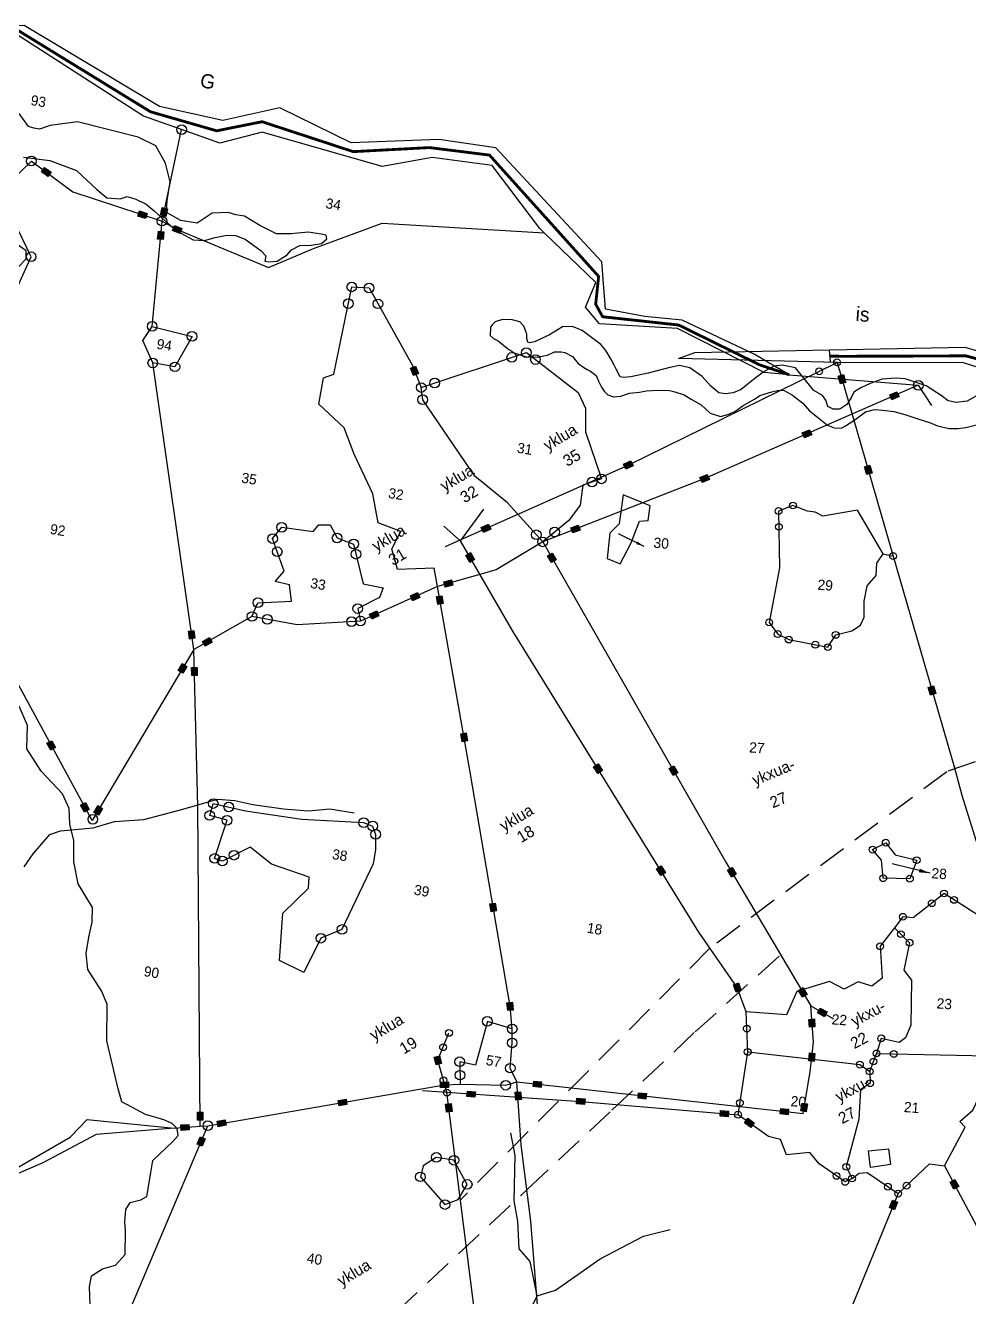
# Model space of a CAD drawing. Header units: metres. Extents: x 317818 to 324787, y 1863824 to 1868617.
# Drawn here: x 321209 to 322096, y 1866938 to 1868132 of the extents above; entities that cross this region are included whole.
import ezdxf

# ---------------------------------------------------------------- set-up
doc = ezdxf.new("R2010")
doc.units = ezdxf.units.M
doc.linetypes.add('DASHDOT', pattern=[1, 0.5, -0.25, 0, -0.25])
doc.linetypes.add('DASHED', pattern=[0.75, 0.5, -0.25])
for name, color, linetype in [('LINE_FOOTPATH', 1, 'DASHED'), ('LINE_WATER', 4, 'Continuous'), ('OFF', 1, 'Continuous'), ('OTHERS', 1, 'Continuous'), ('POLY_HATCH', 12, 'Continuous'), ('POLY_PARCEL', 6, 'Continuous'), ('POLY_WATER', 4, 'Continuous'), ('SYM_ARROW', 1, 'Continuous'), ('SYM_STONE', 1, 'Continuous'), ('TEXT_MAPOUT', 7, 'Continuous'), ('TEXT_PARCEL', 7, 'Continuous'), ('V_BOUND_STREAM_LINE', 7, 'DASHDOT')]:
    doc.layers.add(name, color=color, linetype=linetype)
doc.styles.add('TEXT_MAP', font='')
doc.styles.get('TEXT_MAP').set_extended_font_data('Kruti Dev 050')
doc.dimstyles.get("Standard").update_dxf_attribs({"dimtxt": 0.18, "dimasz": 0.18, "dimexe": 0.18, "dimexo": 0.0625, "dimgap": 0.09, "dimtad": 0, "dimtih": 1, "dimtoh": 1, "dimdec": 4, "dimzin": 0, "dimdsep": 46, "dimtxsty": 'Standard', "dimcen": 0.09, "dimadec": 0, "dimazin": 0, "dimtfac": 1, "dimtdec": 4, "dimtofl": 0, "dimtmove": 0, "dimatfit": 3, "dimfxl": 1, "dimtolj": 1, "dimtzin": 0, "dimarcsym": 0})

# ---------------------------------------------------------------- blocks, each defined once
blk = doc.blocks.new('STONE')
blk.add_circle((0, 0), 0.851)
blk = doc.blocks.new('STONESQUAREFILLED')
blk.add_hatch(color=256).paths.add_polyline_path([(0.7, -0.48), (0.7, 0.48), (-0.7, 0.48), (-0.7, -0.48)])
blk.add_lwpolyline([(-0.7, 0.48), (0.7, 0.48), (0.7, -0.48), (-0.7, -0.48)], close=True)
blk = doc.blocks.new('155')
at = {"layer": 'LINE_FOOTPATH', "ltscale": 10}
blk.add_lwpolyline([(675.56, 240.78), (686.79, 247.06), (686.79, 247.06), (702.68, 258.64), (708.26, 263.82), (720.59, 279.68), (730.97, 291.78), (750.36, 316.91), (762.87, 333.04), (775.15, 349.05), (787.91, 364.91)], dxfattribs=at)
at = {"layer": 'LINE_WATER'}
blk.add_lwpolyline([(653.42, 358.92), (654.62, 361.47), (656.98, 365.32), (658.79, 366.25), (664.39, 367.71), (667.91, 369.41), (672.97, 370.56), (678.87, 373.19), (685.32, 376.19), (688.3, 376.42), (691.58, 376.27), (697.03, 376.35), (701.47, 376.73), (705.14, 377.66), (709.5, 377.66)], dxfattribs=at)
at = {"layer": 'POLY_HATCH'}
for points in [[(677.3, 284.36), (676.71, 287.49), (676.71, 289.45), (678.47, 291.01), (680.63, 291.99), (682, 294.15), (681.41, 298.26), (681.02, 299.82), (680.83, 301.98), (681.41, 303.35), (683.18, 304.13), (684.17, 304.85), (684.17, 306.61), (684.17, 309.15), (684.17, 311.31), (687.11, 315.22), (687.89, 316.4), (687.5, 317.57), (686.52, 318.35), (684.95, 318.75), (681.62, 319.14), (677.11, 320.7), (676.13, 322.86), (672.79, 330.88), (671.81, 337.34), (670.41, 339.47), (667.47, 342.8), (666.69, 345.54), (666.69, 348.47), (666.88, 351.21), (666.49, 353.76), (663.35, 357.48), (661.98, 361.2), (661.39, 364.92), (660.21, 367.66), (659.63, 370.4), (658.06, 372.75), (653.74, 376.08), (650.6, 379.6), (650.02, 383.71), (648.06, 386.84)], [(635.44, 463.34), (636.62, 465.1), (636.42, 466.47), (634.85, 467.25)], [(633.29, 482.72), (637.99, 482.91), (642.9, 481.93), (647.01, 479.19), (648.98, 478.02), (651.33, 478.21), (652.51, 478.8), (654.07, 478.61), (656.04, 478.02), (657.6, 477.04), (659.17, 476.06), (660.94, 474.89), (662.9, 473.91), (665.25, 473.12), (667.21, 473.32), (668.98, 474.1), (670.94, 474.89), (672.51, 475.08), (674.27, 474.69), (677.41, 473.12), (678.39, 472.34), (678.33, 471.39), (679.11, 471.39), (680.49, 471.78), (682.06, 473.15), (682.64, 474.13), (684.02, 475.11), (685.98, 475.5), (687.74, 476.09), (688.53, 477.06), (688.33, 477.65), (687.43, 477.69), (685.08, 477.69), (682.14, 476.91), (679.59, 476.51), (676.45, 477.49), (673.51, 478.67), (671.94, 478.67), (670.57, 478.86), (667.82, 478.28), (665.47, 476.12), (662.53, 476.12), (659.78, 477.1), (659.59, 479.26), (659.59, 482.58), (658.21, 485.72), (656.06, 488.46), (652.72, 489.44), (641.74, 490.41), (637.03, 489.04), (635.27, 488.07), (634.29, 488.07), (633.31, 488.26), (631.34, 490.22)]]:
    blk.add_lwpolyline(points, dxfattribs=at)
at = {"layer": 'POLY_PARCEL'}
for points in [[(659.27, 475.49), (660.1, 492.01)], [(659.27, 475.49), (662.16, 474.45), (679.15, 470.43), (686.44, 475), (697.72, 481.34), (726.27, 484.26)], [(630.69, 437.4), (628.69, 438.82), (622.81, 445.77), (629.07, 449.06), (634.52, 454.69), (637.44, 465.58), (630.08, 476.04), (634.78, 482.29), (642.86, 478.11), (659.27, 475.49)], [(660.52, 456.85), (659.27, 475.49)], [(717.63, 419.48), (716.54, 422.6), (710.16, 421.37), (708.6, 424.79), (709.71, 428.06), (705.47, 428.95), (703.76, 433.86), (699.37, 440.25), (696.91, 444.56), (691.77, 447.97), (691.85, 452.73), (693.56, 453.62), (694.23, 469.37), (697.28, 469.67), (707.03, 457.34), (709.19, 453.77)], [(795.84, 468.18), (761.21, 445.9), (734.74, 430.27)], [(773.01, 466.39), (795.84, 468.18)], [(795.84, 468.18), (798.7, 465.03)], [(709.19, 453.77), (726.54, 462.83), (736.73, 457.34), (738.45, 454.81), (739.12, 450.65), (743.21, 442.92), (740.16, 441.29), (740.23, 437.72), (738.67, 434.75), (734.74, 430.27)], [(661.66, 450.49), (659.27, 454.13), (660.52, 456.85)], [(660.52, 456.85), (667.76, 456.23), (665.63, 450.43), (661.66, 450.49)], [(734.74, 430.27), (727.5, 436.09), (721.03, 439.8), (709.79, 451.69), (709.19, 453.77)], [(676.91, 401.64), (661.66, 450.49)], [(734.74, 430.27), (727.43, 424.05), (717.63, 419.48)], [(734.74, 430.27), (775.73, 379.55), (794.59, 356.89)], [(686.12, 409.04), (686.78, 411.62), (692.58, 412.81), (691.77, 415.64), (689.16, 415.78), (690.43, 417.87), (687.52, 423.22), (688.79, 425.44), (694.37, 425.59), (695.19, 426.93), (697.2, 427.23), (698.76, 425.15), (701.81, 424.55), (704.57, 417.87), (708.22, 417.72), (707.84, 415.93), (704.35, 413.41), (705.18, 411.3)], [(717.63, 419.48), (705.18, 411.3)], [(743.16, 344.43), (742.15, 348.29), (728.6, 388.06), (717.63, 419.48)], [(705.18, 411.3), (694.23, 408.89), (686.12, 409.04)], [(686.12, 409.04), (676.91, 401.64)], [(676.91, 401.64), (663.98, 368.93), (641.34, 398.17)], [(691.48, 318.63), (682.03, 374.37), (676.91, 401.64)], [(794.59, 356.89), (798.92, 355.26)], [(796.31, 337.85), (796.37, 345.36), (796.1, 350.59), (794.59, 356.89)], [(743.16, 344.43), (738.62, 345.04), (737.78, 337.06), (734.93, 337.21), (735.64, 333.31)], [(745.48, 335.3), (743.93, 337.52), (743.55, 341.99), (743.16, 344.43)], [(745.48, 335.3), (796.31, 337.85)], [(735.64, 333.31), (743.63, 334.41), (745.48, 335.3)], [(759.09, 281.8), (751.82, 311.39), (747.98, 324.42), (745.48, 335.3)], [(692.79, 318.94), (732.93, 332.76), (735.64, 333.31)], [(673.78, 259.54), (677.94, 268.74), (682.1, 275.18), (692.79, 318.94)], [(687, 317.56), (691.48, 318.63)], [(691.48, 318.63), (692.79, 318.94)]]:
    blk.add_lwpolyline(points, dxfattribs=at)
for points in [[(714.24, 369.33), (710.66, 356.97), (707.22, 354.85), (705.2, 348.41), (700.65, 349.79), (699.9, 358.18), (703.65, 363.24), (703.47, 365.2), (696.51, 366.35), (692.3, 368.76), (687.87, 365.54), (686.43, 365.77), (687.52, 372.78), (684.36, 373.13), (684.64, 375.31), (690.46, 374.97), (700.54, 375.08), (711.42, 376.23), (713.09, 375.89), (713.84, 374.51), (714.24, 371.86)], [(731.32, 316.02), (736.39, 311.88), (738.55, 313.11), (739.7, 316.02), (736.7, 319.86), (733.55, 319.86), (731.47, 318.02)]]:
    blk.add_lwpolyline(points, close=True, dxfattribs=at)
at = {"layer": 'POLY_WATER'}
for points in [[(773.01, 466.39), (766.34, 468.98), (752.79, 472.87), (746.18, 472.47), (739.1, 472.63), (737.17, 480.8), (715.45, 497.72), (705.28, 497.57), (690.06, 494.46), (676.63, 498.56), (667.06, 494.75), (655.6, 495.4), (629.67, 505.74), (605.63, 500.94), (593.08, 489.8), (581.33, 463.52), (569.93, 454.52), (563.63, 447.93), (558.52, 437.79), (548.31, 410.96)], [(660.1, 492.01), (653.06, 493.3), (628.56, 503.98), (605.31, 497.72), (596.09, 488.51), (591.61, 480.88), (585.39, 464.68)], [(726.27, 484.26), (725.38, 484.88), (715.31, 494.51), (704.61, 494.24), (696.12, 491.25), (674.25, 493.82), (667.14, 490.72), (660.1, 492.01)], [(773.01, 466.39), (768.59, 466.04), (752.26, 471.31), (738.5, 469.89), (735.6, 472.46), (736.71, 477.04), (726.27, 484.26)], [(687, 317.56), (673.56, 314.24), (665.06, 307.79), (649.82, 298.13), (646.65, 296.06)], [(647.11, 300.26), (653.43, 304.23), (660.99, 306.46), (669.1, 313.07), (671.56, 316.63), (687, 317.56)]]:
    blk.add_lwpolyline(points, dxfattribs=at)
at = {"layer": 'V_BOUND_STREAM_LINE', "ltscale": 10, "const_width": 0.5}
blk.add_lwpolyline([(773.01, 466.39), (767.53, 467.29), (752.35, 471.94), (738.84, 471.24), (737.27, 473.24), (737, 478.17), (714.54, 496.25), (703.85, 495.87), (690.67, 493.01), (673.91, 495.66), (666.26, 492.79), (654.16, 494.25), (628.51, 504.81), (604.69, 498.58), (594.12, 488.57), (581.97, 462.58), (565.2, 447.68), (558.26, 432.52), (552.95, 411.3), (549.73, 404.4), (540.91, 403.73), (523.17, 409.31), (500.08, 420.45), (467.61, 419.34)], dxfattribs=at)
at = {"layer": 'SYM_STONE'}
for p in [(660.1, 492.01), (659.27, 475.49), (694.23, 469.37), (697.28, 469.67), (699.27, 467.15), (694.1, 466.36), (726.54, 462.83), (724.14, 461.58), (728.33, 461.87), (660.52, 456.85), (667.76, 456.23), (709.19, 453.77), (711.41, 454.93), (709.79, 451.69), (661.66, 450.49), (665.63, 450.43), (743.21, 442.92), (741.67, 442.1), (733.43, 431.32), (736.54, 432.33), (734.74, 430.27), (688.79, 425.44), (698.76, 425.15), (701.81, 424.55), (687.52, 423.22), (702.52, 422.85), (688.7, 421.05), (704.35, 413.41), (686.78, 411.62), (703.63, 410.96), (705.18, 411.3), (686.12, 409.04), (688.89, 408.99), (684.64, 375.31), (687.45, 375.15), (711.42, 376.23), (713.09, 375.89), (684.36, 373.13), (687.52, 372.78), (713.84, 374.51), (686.43, 365.77), (689.71, 366.88), (687.87, 365.54), (710.66, 356.97), (707.22, 354.85), (738.62, 345.04), (743.16, 344.43), (743.55, 341.99), (734.93, 337.21), (743.93, 337.52), (735.35, 334.88), (743.63, 334.41), (692.79, 318.94), (733.55, 319.86), (736.7, 319.86), (731.32, 316.02), (739.7, 316.02), (736.39, 311.88)]:
    blk.add_blockref('STONE', p, dxfattribs=at)
at = {"layer": 'SYM_STONE', "ltscale": 10}
for p in [(634.78, 482.29), (795.84, 468.18), (637.44, 465.58), (664.08, 369.17)]:
    blk.add_blockref('STONE', p, dxfattribs=at)
for p, rotation in [((637.68, 480.79), 332.6743392717184), ((791.98, 465.69), 32.75237582821742), ((777.8, 456.58), 32.75237582821531), ((792.84, 359), 309.7608497235054), ((796.79, 356.06), 339.3387770905539), ((795.3, 353.9), 283.4528492113188), ((796.23, 347.95), 93.0182291114215), ((796.32, 338.96), 89.53720748287175), ((792.98, 337.68), 2.873178997925074)]:
    blk.add_blockref('STONESQUAREFILLED', p, dxfattribs=dict(at, rotation=rotation))
at = {"layer": 'SYM_STONE'}
for p, rotation in [((659.35, 477.14), 87.1363413527331), ((655.67, 476.06), 350.9193417877088), ((662.16, 474.45), 346.6663713500509), ((659.44, 472.97), 273.8442260457235), ((707.55, 456.48), 301.1851572810249), ((761.21, 445.9), 32.75237582821627), ((740.1, 433.44), 30.56097394020988), ((736.78, 427.74), 308.9504467225024), ((719.46, 420.34), 24.9637425189061), ((714.02, 417.11), 33.32209163932117), ((718.42, 417.21), 289.2552988145454), ((707.4, 412.76), 33.32209163932632), ((676.13, 404.15), 107.3381320626579), ((679.04, 403.35), 38.81675645378635), ((675.48, 398.02), 248.423954079476), ((677.63, 397.81), 280.6385623803102), ((726.55, 393.95), 289.2552988145449), ((764.02, 394.04), 308.9504467225043), ((654.73, 380.87), 307.7447090473161), ((777.06, 377.96), 309.7608497235037), ((662.36, 371.01), 307.7447090473163), ((664.75, 370.87), 68.42395407947497), ((736.43, 365.09), 288.8098371320847), ((742.15, 348.29), 284.6739184844877), ((749.12, 335.48), 2.873178997924518), ((767.74, 336.41), 2.873178997923437), ((732.93, 332.76), 11.43717083732116), ((746.11, 332.9), 284.8583649806095), ((715.64, 326.81), 18.99349058031668), ((691.18, 320.39), 99.61804509334671), ((695.14, 319.75), 18.99349058031722), ((688.86, 318.01), 13.37655807906749), ((692.06, 315.99), 256.2713300582886)]:
    blk.add_blockref('STONESQUAREFILLED', p, dxfattribs=dict(at, rotation=rotation))
at = {"layer": 'TEXT_MAPOUT', "ltscale": 10, "style": 'TEXT_MAP'}
blk.add_text('G', height=2.5, dxfattribs=at).set_placement((662, 499.93))
at = {"layer": 'TEXT_MAPOUT', "style": 'TEXT_MAP'}
for s, p in [('ykxua-', (778.67, 393.68)), ('27', (782.41, 390.26))]:
    blk.add_text(s, height=2, rotation=31.9586, dxfattribs=at).set_placement(p)
at = {"layer": 'TEXT_MAPOUT', "ltscale": 10, "style": 'TEXT_MAP'}
for s, p in [('ykxu-', (802.88, 354.44)), ('22', (803.43, 350.53)), ('ykxu-', (802.27, 340.81)), ('27', (803.43, 337.09))]:
    blk.add_text(s, height=2, rotation=37.5185, dxfattribs=at).set_placement(p)
at = {"layer": 'TEXT_PARCEL', "style": 'TEXT_MAP'}
for s, p in [('93', (632.98, 492.03)), ('34', (687.35, 482.37)), ('94', (661.83, 453.06)), ('31', (727.65, 445.1)), ('32', (706.46, 433.58)), ('35', (680.41, 432.11)), ('92', (648.46, 417.76)), ('33', (695.41, 415.67)), ('38', (706.85, 368.99)), ('39', (722.14, 365.07)), ('18', (753.39, 363.33)), ('90', (677.3, 343.24)), ('57', (739.5, 337.4)), ('40', (713.84, 297.81))]:
    blk.add_text(s, height=1.8, dxfattribs=at).set_placement(p)
blk = doc.blocks.new('TEXTARROW')
blk.add_leader([(0.04, -0.01), (8.68, -0.01)], dimstyle='Standard', override={"dimtxt": 2.5, "dimasz": 2.5, "dimexe": 1.25, "dimexo": 0.625, "dimgap": 0.625, "dimtad": 1, "dimtih": 0, "dimtoh": 0, "dimzin": 8, "dimcen": 2.5, "dimtofl": 1})
blk = doc.blocks.new('222')
at = {"layer": 'LINE_FOOTPATH', "ltscale": 10}
blk.add_lwpolyline([(366.41, 431.45), (325.15, 429.36), (306.74, 431.82), (254.88, 436.03), (246.15, 433.89), (222.6, 426.97), (183.37, 410.13), (144.46, 376.43), (104.34, 329.49)], dxfattribs=at)
at = {"layer": 'LINE_WATER'}
for points in [[(157.89, 479.78), (157.56, 481.94)], [(118.88, 313.8), (117.26, 319.69), (115.19, 321.75), (114.6, 326.54), (113.71, 330.01), (113.27, 337.89), (112.24, 341.8)], [(109.28, 289.78), (113.12, 297.29), (114.75, 302.01), (115.48, 305.32), (118.88, 313.8), (121.98, 315.05), (129.36, 321.02), (136.6, 325.51), (141.17, 327.06)]]:
    blk.add_lwpolyline(points, dxfattribs=at)
at = {"layer": 'OFF'}
blk.add_lwpolyline([(131.42, 478.47), (134.18, 479.76)], dxfattribs=at)
at = {"layer": 'OTHERS'}
blk.add_lwpolyline([(174.58, 343.26), (178.04, 343.84), (178.62, 341.15), (175.16, 340.38)], close=True, dxfattribs=at)
at = {"layer": 'POLY_HATCH'}
blk.add_lwpolyline([(183.57, 475.73), (182.11, 474.76), (180.27, 474.37), (178.82, 474.57), (177.56, 475.44), (174.84, 476.89), (171.07, 477.86), (169.52, 477.86), (167.09, 477.48), (165.06, 476.6), (163.51, 475.73), (162.34, 474.86), (161.95, 473.89), (161.27, 472.63), (160.11, 471.76), (158.95, 471.67), (157.98, 472.05), (157.59, 473.12), (156.91, 473.89), (155.36, 474.67), (154, 476.12), (152.64, 477.57), (151.87, 478.35), (149.54, 478.64), (148.08, 478.35), (146.34, 477.18), (144.49, 475.54), (142.75, 473.89), (141.39, 473.22), (140.03, 472.92), (138.87, 473.02), (137.41, 474.09), (135.77, 475.64), (133.53, 476.99), (131.69, 477.28), (130.04, 476.8), (126.36, 475.54), (123.38, 474.67), (122.12, 474.48), (121.54, 474.57), (120.76, 475.83), (120.37, 476.51), (119.69, 477.57), (118.72, 478.93), (117.75, 479.9), (114.36, 482.12), (112.61, 482.71), (110.87, 482.51), (108.73, 480.96), (106.21, 479.51), (105.34, 479.32), (105.05, 479.41), (104.85, 479.99), (104.76, 480.77), (104.17, 482.12), (103.4, 482.8), (102.04, 483.09), (100.39, 483), (99.13, 482.51), (98.64, 481.93), (98.35, 481.54), (98.45, 480.09), (99.03, 479.61), (99.91, 479.22), (101.55, 478.06), (102.82, 477.38), (105.14, 476.8), (107.08, 476.99), (108.64, 477.38), (109.8, 478.06), (110.96, 478.16), (111.64, 478.06), (113, 477.48), (114.07, 476.32), (115.13, 475.73), (115.81, 475.35), (116.3, 475.15), (117.36, 474.48), (117.85, 473.51), (118.43, 472.54), (118.92, 471.86), (119.6, 471.28), (120.66, 470.99), (121.92, 471.18), (123.38, 471.86), (125.12, 472.15), (126.29, 472.44), (128.23, 472.73), (130.26, 472.83), (131.23, 472.64), (132.88, 472.25), (134.14, 471.57), (135.99, 470.7), (137.62, 469.41), (139.47, 468.92), (140.73, 469.41), (141.89, 469.99), (143.25, 471.15), (145.19, 472.41), (146.06, 473.09), (148.1, 473.86), (149.26, 474.25), (150.23, 474.25), (151.69, 473.57), (153.63, 472.31), (154.89, 471.05), (156.34, 470.08), (158.19, 468.83), (159.35, 468.44), (160.61, 468.44), (161.29, 468.92), (162.84, 470.08), (164.59, 471.63), (166.14, 472.12), (167.6, 472.12), (169.54, 472.02), (171.48, 471.63), (173.8, 471.05), (175.84, 470.57), (177.3, 470.08), (179.33, 469.79), (180.88, 469.89), (182.24, 470.18), (184.08, 470.76)], dxfattribs=at)
at = {"layer": 'POLY_PARCEL'}
for points in [[(96.11, 444.33), (124.08, 459.33), (159.05, 479.84)], [(159.05, 479.84), (171.26, 446.91)], [(169.52, 447.14), (164.48, 454.41), (158.56, 452.93), (157.14, 453.53), (155.83, 453.59), (153.2, 454.41), (150.78, 453.26)], [(150.78, 453.26), (151.66, 443.42), (150.57, 433.79), (152.21, 431.88), (154.18, 431.06), (161.08, 430.24), (162.29, 432.48), (165.03, 433.41), (166.45, 434.45), (167, 435.92), (166.78, 438.71), (167.11, 441.39), (168.54, 443.31), (168.54, 445.44), (169.52, 447.14)], [(96.11, 444.33), (99.55, 449.81)], [(95.72, 444.13), (92.82, 446.36)], [(169.52, 447.14), (171.26, 446.91)], [(171.26, 446.91), (184.61, 410.89), (186.23, 406.24), (195.45, 382.99)], [(93.35, 442.85), (95.72, 444.13)], [(95.72, 444.13), (96.11, 444.33)], [(95.89, 443.99), (95.72, 444.13)], [(95.89, 443.99), (96.11, 444.33)], [(151.56, 365.81), (149.72, 369.93), (142.34, 379.05), (106.17, 429.01), (95.89, 443.99)], [(195.45, 382.99), (184.43, 388.93), (179.38, 384.3), (177.58, 384.35), (176.25, 382.33)], [(176.25, 382.33), (174, 378.93), (174.74, 373.41), (173.05, 371.89), (170.63, 372.47), (168.31, 371.05), (165.68, 372.15), (160.09, 369.99), (158.62, 365.84), (151.56, 365.81)], [(176.25, 382.33), (179.06, 379.93), (178.43, 375.1), (179.9, 373.46), (180.32, 365.63), (179.59, 363.37), (178.53, 362.47), (175.37, 362.95), (174.74, 360.27)], [(152.35, 358.89), (151.56, 365.81)], [(174.74, 360.27), (194.13, 361.26)], [(188.02, 341.6), (191.07, 348.59), (190.12, 349.49), (192.23, 351.64), (194.97, 358.74), (194.13, 361.26)], [(173.79, 357.06), (174.74, 360.27)], [(100.6, 348.01), (98.62, 353.46), (100.2, 358.37)], [(151.47, 347.85), (152.35, 358.89)], [(152.35, 358.89), (172, 358.11), (173.79, 357.06)], [(173.79, 357.06), (174, 355.01), (172.42, 353.74), (172.53, 348.64), (170.95, 340.18), (172.1, 338.23)], [(96.33, 348.02), (100.6, 348.01)], [(100.6, 348.01), (123.98, 348.16), (151.47, 347.85)], [(100.61, 347.96), (100.6, 348.01)], [(111.77, 292.66), (100.61, 347.96)], [(172.1, 338.23), (170.95, 337.55), (166.2, 340.34), (164.41, 342.18), (160.41, 341.49), (159.14, 344.07), (157.04, 344.44), (151.47, 347.85)], [(180.3, 336.19), (185.38, 341.75), (188.02, 341.6)], [(188.02, 341.6), (238.62, 261.48)], [(172.1, 338.23), (173.26, 339.23), (174.63, 339.44), (180.3, 336.19)], [(180.3, 336.19), (160.47, 275.37), (152.26, 251.17)]]:
    blk.add_lwpolyline(points, dxfattribs=at)
for points in [[(123.6, 454.09), (123.25, 449.01), (121.76, 447.26), (121.58, 442.83), (123.95, 442.08), (125.53, 445.72), (126.76, 449.71), (128.25, 449.93), (128.43, 452.51)], [(173.66, 397), (175.45, 395.01), (179.25, 394.37), (178.3, 391.06), (173.66, 390.8), (173.14, 393.9), (171.45, 395.64)]]:
    blk.add_lwpolyline(points, close=True, dxfattribs=at)
at = {"layer": 'POLY_WATER'}
for points in [[(157.56, 481.94), (181.01, 484.13), (198.19, 480.57)], [(134.18, 479.76), (157.56, 481.94)], [(207.34, 478.28), (195.52, 477.9), (181.01, 481.38), (159.05, 479.84)], [(159.05, 479.84), (131.42, 478.47)]]:
    blk.add_lwpolyline(points, dxfattribs=at)
at = {"layer": 'V_BOUND_STREAM_LINE', "ltscale": 10, "const_width": 0.5}
blk.add_lwpolyline([(157.73, 480.83), (159.99, 480.97), (181.32, 482.62), (196.72, 479.71)], dxfattribs=at)
at = {"layer": 'SYM_ARROW'}
for p, xscale, yscale, zscale, rotation in [((127.92, 445.37), 0.5767211089446391, 0.5767211089446391, 0.5767211089446391, 158.2276742913868), ((181.81, 392.26), 0.7925569784932922, 0.7925569784932922, 0.7925569784932922, 170.55132036813)]:
    blk.add_blockref('TEXTARROW', p, dxfattribs=dict(at, xscale=xscale, yscale=yscale, zscale=zscale, rotation=rotation))
at = {"layer": 'SYM_STONE', "xscale": 0.7, "yscale": 0.7, "zscale": 0.7}
for p in [(159.05, 479.84), (156.04, 478.07), (153.2, 454.41), (150.78, 453.26), (151.03, 450.52), (171.26, 446.91), (150.57, 433.79), (152.21, 431.88), (162.29, 432.48), (154.18, 431.06), (158.87, 430.5), (161.08, 430.24), (173.66, 397), (171.45, 395.64), (179.25, 394.37), (173.66, 390.8), (178.3, 391.06), (184.43, 388.93), (186.24, 387.95), (182.42, 387.08), (177.58, 384.35), (177.45, 381.31), (174, 378.93), (179.06, 379.93), (151.89, 362.93), (175.37, 362.95), (152.35, 358.89), (174.31, 358.83), (174.74, 360.27), (177.75, 360.42), (100.2, 358.37), (172, 358.11), (173.79, 357.06), (99.37, 355.8), (174, 355.01), (99.85, 350.06), (151.64, 349.93), (100.61, 347.96), (151.47, 347.85), (170.95, 340.18), (169.36, 338.48), (170.95, 337.55), (172.1, 338.23), (178.43, 337.26), (181.66, 337.67), (180.3, 336.19)]:
    blk.add_blockref('STONE', p, dxfattribs=at)
at = {"layer": 'SYM_STONE'}
for p, rotation in [((160.12, 476.97), 290.3352503618291), ((165.83, 461.55), 290.3352503618288), ((124.08, 459.33), 30.38885748354691), ((100.19, 446.52), 28.19898625052928), ((97.78, 441.24), 304.4286436591129), ((179.73, 424.05), 290.3352503618291), ((122.7, 406.18), 305.9088646630277), ((134.96, 389.25), 305.9088646630277), ((149.72, 369.93), 294.1141142725125), ((98.62, 353.46), 289.973029502522), ((104.84, 348), 359.8178600702946), ((123.98, 348.16), 359.8178600702947), ((149.06, 347.86), 179.817860070295), ((101.15, 345.32), 281.4015147329176), ((153.54, 346.58), 328.4876571379498), ((189.95, 338.53), 302.2751941854285), ((179.64, 334.16), 251.7405968712536)]:
    blk.add_blockref('STONESQUAREFILLED', p, dxfattribs=dict(at, rotation=rotation))
at = {"layer": 'TEXT_MAPOUT', "ltscale": 10, "style": 'TEXT_MAP'}
blk.add_text('is', height=2.5, dxfattribs=at).set_placement((161.66, 487.27))
for s, p in [('yklua', (109.91, 460.69)), ('35', (113.52, 458.21)), ('yklua', (92.5, 452.31)), ('32', (96.13, 450.56)), ('yklua', (81.41, 441)), ('31', (84.48, 438.76)), ('yklua', (107.18, 394.01)), ('18', (110.31, 392.24)), ('yklua', (87.29, 355.98)), ('19', (92.64, 354.01)), ('yklua', (84.77, 312.9))]:
    blk.add_text(s, height=2, rotation=35.0945, dxfattribs=at).set_placement(p)
at = {"layer": 'TEXT_PARCEL', "ltscale": 10, "style": 'TEXT_MAP'}
for s, p in [('30', (129.47, 445.28)), ('29', (158.5, 440.09)), ('27', (148.71, 410.95)), ('28', (181.99, 391.42)), ('23', (184.55, 368.87)), ('22', (166.53, 364.75)), ('20', (160.45, 350.01)), ('21', (180.2, 350.44))]:
    blk.add_text(s, height=1.8, dxfattribs=at).set_placement(p)
blk = doc.blocks.new('d625')
for name, p, xscale, yscale, zscale, rotation in [('155', (317478.5, 1866015.2), 5.310259715450155, 5.310259715450155, 5.310259715450155, 350.8118324319711), ('222', (320926.6, 1865301.1), 5.387401646771488, 5.387401646771488, 5.387401646771488, 355.7826530537321)]:
    blk.add_blockref(name, p, dxfattribs=dict(xscale=xscale, yscale=yscale, zscale=zscale, rotation=rotation))

msp = doc.modelspace()

# ---------------------------------------------------------------- block references
msp.add_blockref('d625', (0, 0))

doc.saveas('drawing.dxf')
